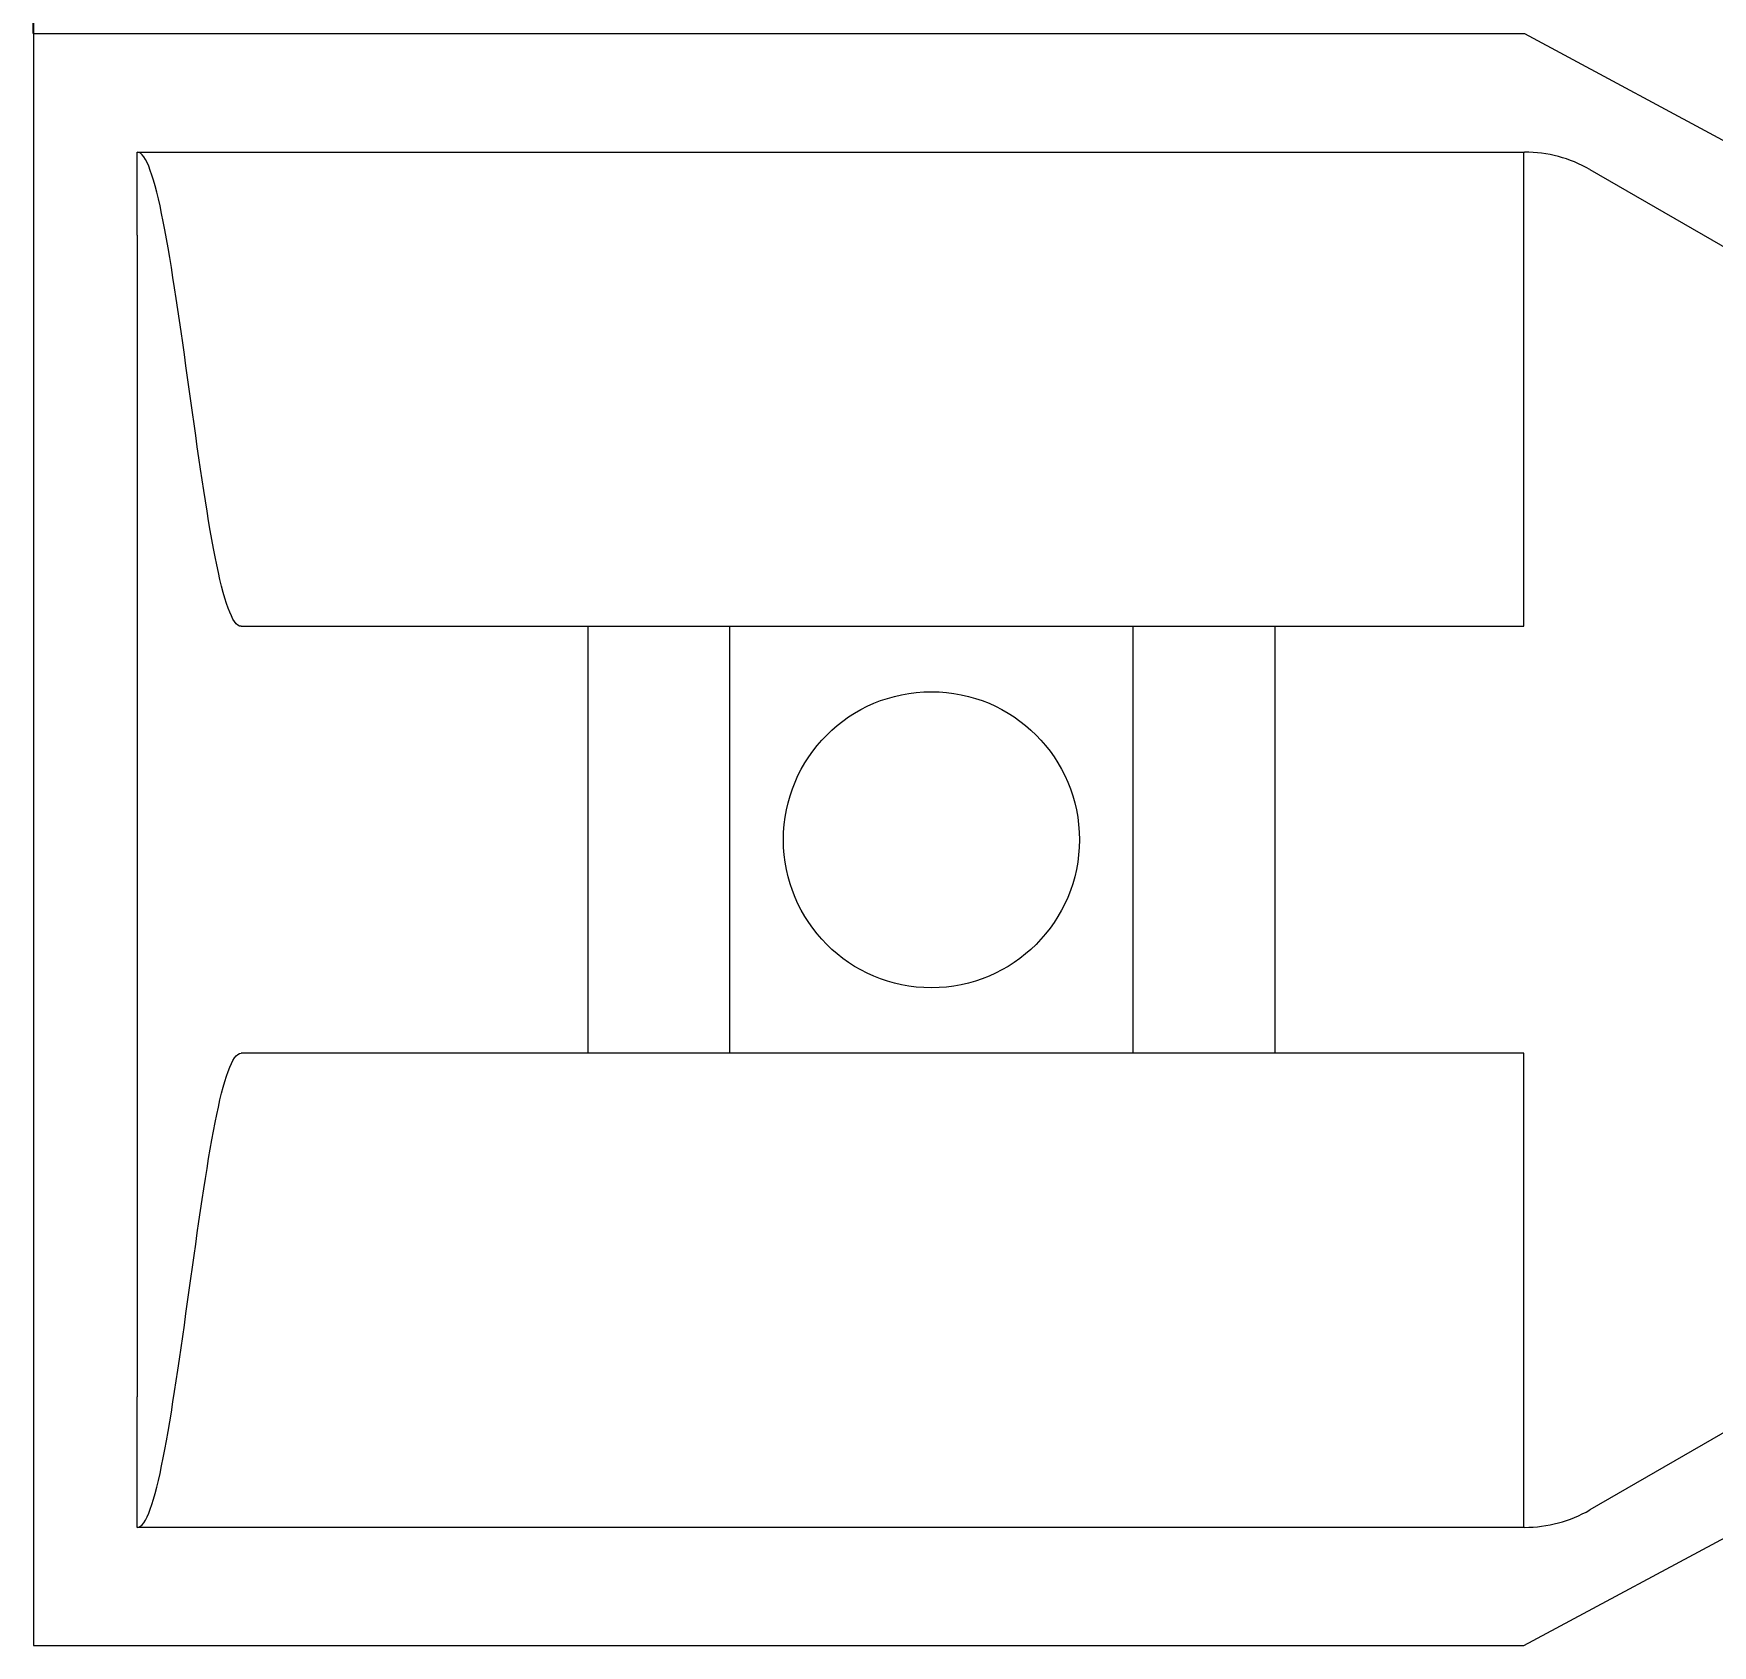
# Model space of a CAD drawing. Header units: millimetres. Extents: x -293 to 5666, y -3485 to 352.
# Drawn here: x 460.22 to 472.61, y -1036.01 to -1024.12 of the extents above; entities that cross this region are included whole.
import ezdxf

# ---------------------------------------------------------------- set-up
doc = ezdxf.new("R2010")
doc.units = ezdxf.units.MM
doc.header["$PDSIZE"] = -1
doc.layers.get('0').update_dxf_attribs({"lineweight": 18})
doc.layers.add('尺寸线层', color=3, linetype='Continuous', lineweight=18)
doc.layers.add('粗实线层', color=7, linetype='Continuous', lineweight=35)
doc.styles.add('标准', font='', dxfattribs={"width": 0.667})
doc.styles.get('标准').set_extended_font_data('宋体')
doc.dimstyles.new('标准', dxfattribs={"dimtxt": 3.5, "dimasz": 4, "dimexe": 2, "dimexo": 0, "dimtad": 1, "dimdsep": 46, "dimtxsty": '标准', "dimblk": '_CAXARROW', "dimcen": 0, "dimdle": 8, "dimazin": 2, "dimtfac": 0.707107, "dimtdec": 3, "dimtmove": 2, "dimatfit": 3, "dimfxl": 1, "dimfrac": 2, "dimtolj": 1, "dimarcsym": 1})

# ---------------------------------------------------------------- blocks, each defined once
blk = doc.blocks.new('*D1161')
at = {"layer": 'Defpoints', "color": 0, "transparency": 16777216}
for p in [(669.958, -1009.569), (460.219, -1024.116), (669.958, -1024.119)]:
    blk.add_point(p, dxfattribs=at)
at = {"layer": '尺寸线层', "color": 0, "lineweight": -2, "transparency": 16777216}
for p, q in [((460.219, -1024.116), (460.219, -1006.569)), ((669.958, -1024.119), (669.958, -1006.569)), ((466.219, -1009.569), (556.756, -1009.569)), ((663.958, -1009.569), (573.42, -1009.569))]:
    blk.add_line(p, q, dxfattribs=at)
at = {"layer": '尺寸线层', "color": 0, "lineweight": 35, "transparency": 16777216, "insert": (565.088, -1006.757), "char_height": 5.25, "attachment_point": 5, "style": '标准', "bg_fill": 3, "box_fill_scale": 1.1, "bg_fill_color": 257, "bg_fill_transparency": 0}
blk.add_mtext('\\A1;80+5mm', dxfattribs=at)
blk = doc.blocks.new('_CAXARROW')
blk = doc.blocks.new('FFT 187')
at = {"linetype": 'Continuous', "lineweight": 5}
for p, q in [((0, 27.25), (0, 29)), ((0, 29), (29.25, 29)), ((29.25, 19), (29.25, 29)), ((29.25, 29), (29.263, 29)), ((30.638, 28.632), (44, 20.917)), ((0, 27.25), (0, 26.25)), ((0, 26.25), (0, 2.75)), ((2.188, 19), (29.25, 19)), ((9.5, 19), (9.5, 10)), ((12.5, 10), (12.5, 19)), ((21, 19), (21, 10)), ((24, 10), (24, 19)), ((29.25, 10), (2.188, 10)), ((29.25, 0), (29.25, 10)), ((44, 8.083), (30.638, 0.368)), ((0, 1.75), (0, 2.75)), ((0, 0), (0, 1.75)), ((29.25, 0), (0, 0)), ((29.263, 0), (29.25, 0))]:
    blk.add_line(p, q, dxfattribs=at)
blk.add_circle((16.75, 14.5), 3.122, dxfattribs=at)
for centre, start, end in [((29.263, 26.25), 60, 90), ((29.263, 2.75), 270, 300)]:
    blk.add_arc(centre, 2.75, start, end, dxfattribs=at)
for points in [[(2.188, 19), (2.006, 19), (1.823, 19.539), (1.459, 21.39), (1.276, 22.691), (0.912, 25.309), (0.729, 26.61), (0.365, 28.461), (0.182, 29), (0, 29)], [(0, 0), (0.182, 0), (0.365, 0.539), (0.729, 2.39), (0.912, 3.691), (1.276, 6.309), (1.459, 7.61), (1.823, 9.461), (2.006, 10), (2.188, 10)]]:
    blk.add_open_spline(points, degree=3, knots=[0, 0, 0, 0, 2.581848, 2.581848, 5.163695, 5.163695, 7.745543, 7.745543, 10.32739, 10.32739, 10.32739, 10.32739], dxfattribs=at)

msp = doc.modelspace()

# ---------------------------------------------------------------- linework, layer by layer
at = {"layer": '粗实线层', "lineweight": 5}
for p, q in [((471.222, -1036.0111), (476.7345, -1033.0535)), ((460.2185, -1036.0111), (471.222, -1036.0111))]:
    msp.add_line(p, q, dxfattribs=at)

# ---------------------------------------------------------------- block references
at = {"lineweight": 5, "xscale": 0.35, "yscale": 0.35, "zscale": 0.35}
msp.add_blockref('FFT 187', (460.9845, -1035.1402), dxfattribs=at)

# ---------------------------------------------------------------- dimensions: what is measured, and where the dimension line sits
at = {"layer": '尺寸线层', "lineweight": 35}
dim = msp.add_linear_dim(base=(669.9576, -1009.5691), p1=(460.2185, -1024.1157), p2=(669.9576, -1024.1192), text='80+5mm', dimstyle='标准', override={"dimscale": 1.5, "dimtxsty": '标准', "dimsah": 1, "dimtfac": 1, "dimtfill": 1, "dimtzin": 0}, dxfattribs=at)
dim.commit()
dim.dimension.update_dxf_attribs({"geometry": '*D1161', "text_midpoint": (565.088, -1006.7566), "dimtype": 160})

# ---------------------------------------------------------------- next in the draw order: linework, layer by layer
at = {"layer": '粗实线层', "lineweight": 5}
for p, q in [((460.2185, -1024.1157), (460.2185, -1036.0111)), ((460.2185, -1024.1157), (471.2266, -1024.1157)), ((471.2266, -1024.1157), (476.7345, -1027.0769))]:
    msp.add_line(p, q, dxfattribs=at)

doc.saveas('drawing.dxf')
